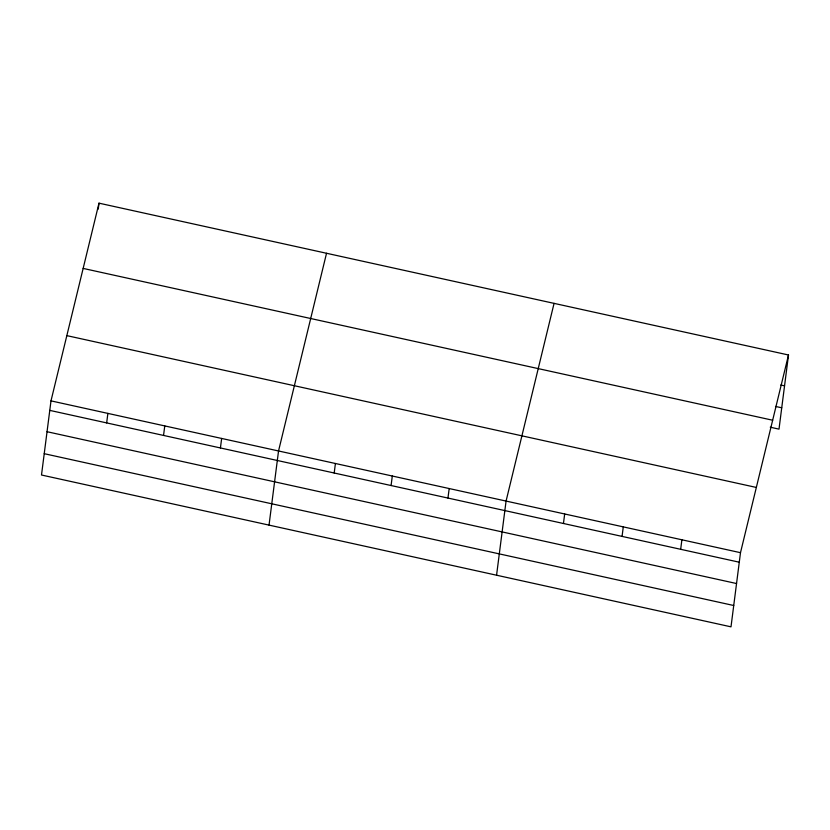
<?xml version="1.0" encoding="UTF-8"?>
<svg xmlns="http://www.w3.org/2000/svg" width="830" height="830" viewBox="0 0 830 830"><rect width="100%" height="100%" fill="white"/><g stroke="black" fill="none" stroke-linecap="round" stroke-linejoin="round"><path stroke-width="1.25" d="M50.993 400.869L41.5 475.009L731.002 626.837L740.495 552.687L788.5 354.991L98.998 203.163L50.993 400.869L740.495 552.687M98.241 209.119L98.998 203.163M106.665 422.916L107.879 413.392M163.541 435.439L164.765 425.925M220.427 447.961L221.651 438.448M269.034 525.11L278.538 450.97L326.532 253.264M334.2 473.017L335.413 463.493M391.086 485.54L392.3 476.026M447.961 498.062L449.186 488.548M496.568 575.211L506.072 501.071L554.067 303.365M563.456 523.491L564.67 513.977M622.064 536.398L623.278 526.884M680.673 549.304L681.887 539.78M788.5 354.991L779.007 429.131L770.271 427.211M780.812 385.006L784.547 385.826M775.5 406.43L781.736 407.8M83.156 268.412L772.657 420.229M66.836 335.631L756.338 487.449M49.779 410.383L739.281 562.211M47.051 431.714L736.542 583.532M44.229 453.688L733.73 605.506"/></g></svg>
